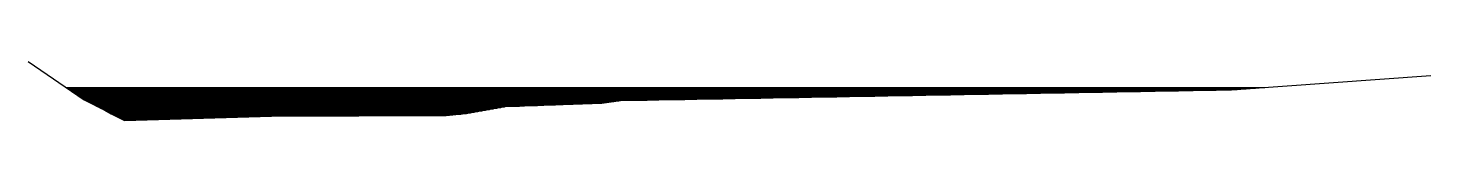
# Model space of a CAD drawing. Header units: inches. Extents: x 0 to 212, y 0 to 9.
import ezdxf

# ---------------------------------------------------------------- set-up
doc = ezdxf.new("R2010")
doc.units = ezdxf.units.IN
doc.header["$MEASUREMENT"] = 0
doc.layers.add('Contour', color=7, linetype='Continuous')
doc.layers.add('WSZ', color=80, linetype='Continuous')

msp = doc.modelspace()

# ---------------------------------------------------------------- linework, layer by layer
at = {"layer": 'Contour'}
msp.add_lwpolyline([(0, 8.96), (8.48, 3.15), (11.61, 1.56), (12.55, 1.04), (14.56, 0), (36.77, 0.69), (63.12, 0.77), (66.09, 1.08), (72.04, 2.12), (86.63, 2.66), (89.43, 3.03), (181.67, 4.64), (211.78, 6.8)], dxfattribs=at)
at = {"layer": 'WSZ'}
for p, q in [((5.78, 5), (186.69, 5)), ((5.93, 4.9), (185.29, 4.9)), ((6.07, 4.8), (183.9, 4.8)), ((6.22, 4.7), (182.51, 4.7)), ((6.36, 4.6), (179.38, 4.6)), ((6.51, 4.5), (173.65, 4.5)), ((6.66, 4.4), (167.92, 4.4)), ((6.8, 4.3), (162.19, 4.3)), ((6.95, 4.2), (156.46, 4.2)), ((7.09, 4.1), (150.73, 4.1)), ((7.24, 4), (145, 4)), ((7.39, 3.9), (139.27, 3.9)), ((7.53, 3.8), (133.54, 3.8)), ((7.68, 3.7), (127.82, 3.7)), ((7.82, 3.6), (122.09, 3.6)), ((7.97, 3.5), (116.36, 3.5)), ((8.12, 3.4), (110.63, 3.4)), ((8.26, 3.3), (104.9, 3.3)), ((8.41, 3.2), (99.17, 3.2)), ((8.58, 3.1), (93.44, 3.1)), ((8.78, 3), (89.2, 3)), ((8.97, 2.9), (88.45, 2.9)), ((9.17, 2.8), (87.69, 2.8)), ((9.37, 2.7), (86.93, 2.7)), ((9.56, 2.6), (85.01, 2.6)), ((9.76, 2.5), (82.31, 2.5)), ((9.96, 2.4), (79.61, 2.4)), ((10.15, 2.3), (76.9, 2.3)), ((10.35, 2.2), (74.2, 2.2)), ((10.55, 2.1), (71.93, 2.1)), ((10.74, 2), (71.35, 2)), ((10.94, 1.9), (70.78, 1.9)), ((11.14, 1.8), (70.21, 1.8)), ((11.33, 1.7), (69.64, 1.7)), ((11.53, 1.6), (69.06, 1.6)), ((11.72, 1.5), (68.49, 1.5)), ((11.9, 1.4), (67.92, 1.4)), ((12.08, 1.3), (67.35, 1.3)), ((12.26, 1.2), (66.78, 1.2)), ((12.44, 1.1), (66.2, 1.1)), ((12.63, 1), (65.32, 1)), ((12.82, 0.9), (64.37, 0.9)), ((13.01, 0.8), (63.41, 0.8)), ((13.21, 0.7), (40.06, 0.7)), ((13.4, 0.6), (33.87, 0.6)), ((13.59, 0.5), (30.65, 0.5)), ((13.79, 0.4), (27.44, 0.4)), ((13.98, 0.3), (24.22, 0.3)), ((14.17, 0.2), (21, 0.2)), ((14.37, 0.1), (17.78, 0.1))]:
    msp.add_line(p, q, dxfattribs=at)

doc.saveas('drawing.dxf')
